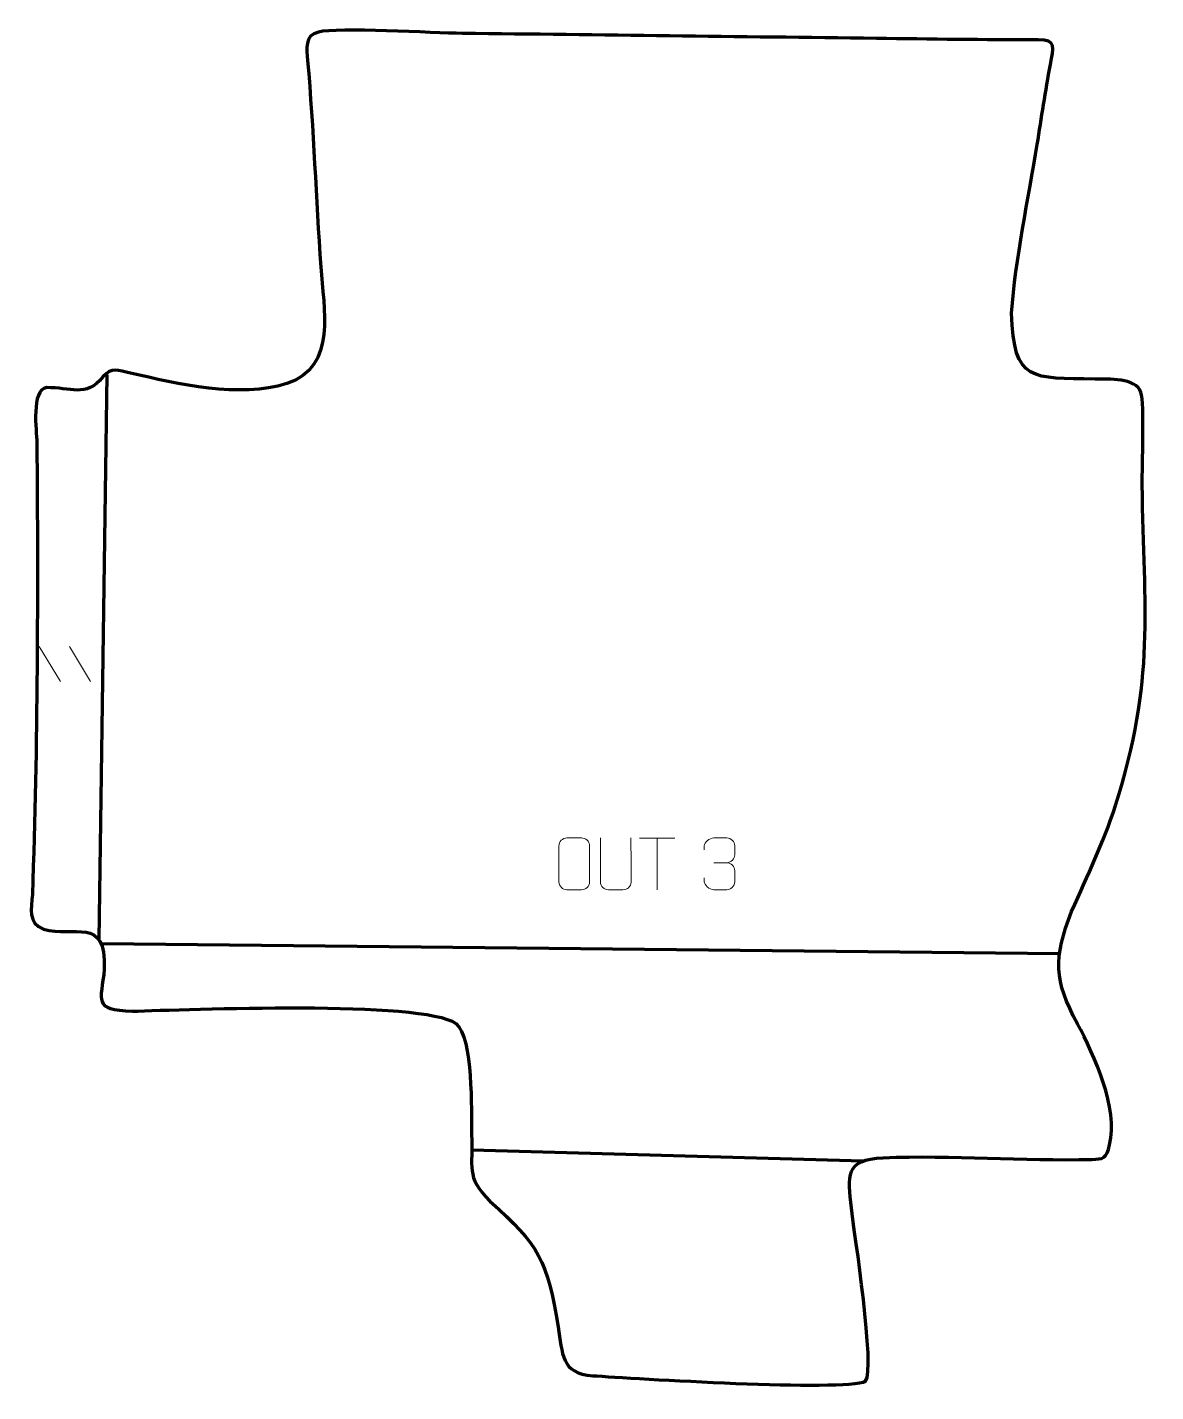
# Model space of a CAD drawing. Header units: millimetres. Extents: x -597 to -53, y -45 to 613.
import ezdxf

# ---------------------------------------------------------------- set-up
doc = ezdxf.new("R2010")
doc.units = ezdxf.units.MM
doc.header["$MEASUREMENT"] = 0
doc.layers.add('layer 2', color=7, linetype='Continuous')
doc.layers.add('layer 3', color=7, linetype='Continuous')

msp = doc.modelspace()

# ---------------------------------------------------------------- linework, layer by layer
at = {"layer": 'layer 2', "color": 142, "lineweight": 158}
for points in [[(-558.4814, 445.232), (-558.4814, 445.232), (-562.4209, 173.0526), (-562.4209, 173.0526)], [(-560.8533, 171.0644), (-560.8533, 171.0644), (-99.0892, 166.2524), (-99.0892, 166.2524)], [(-382.4885, 71.5749), (-382.4885, 71.5749), (-193.7332, 66.2296), (-193.7332, 66.2296)]]:
    msp.add_open_spline(points, degree=3, dxfattribs=at)
at = {"layer": 'layer 3', "color": 242, "lineweight": 158}
msp.add_open_spline([(-109.8625, 556.2229), (-113.9986, 530.3241), (-120.4422, 500.7593), (-122.189, 474.956), (-122.189, 474.956), (-121.3031, 441.2617), (-112.1925, 443.7105), (-81.9225, 443.1228), (-81.9225, 443.1228), (-75.6011, 443.0001), (-62.3464, 443.9547), (-59.8484, 436.72), (-59.8484, 436.72), (-58.0697, 431.5688), (-59.2706, 400.7028), (-59.2642, 392.3902), (-59.2642, 392.3902), (-58.3007, 330.8964), (-52.7229, 298.9416), (-72.1488, 237.5466), (-72.1488, 237.5466), (-78.3166, 218.6399), (-85.343, 204.4306), (-93.2815, 186.5541), (-93.2815, 186.5541), (-102.0929, 163.634), (-101.7862, 153.4245), (-90.4909, 132.4247), (-90.4909, 132.4247), (-82.2071, 116.8561), (-70.7067, 91.9049), (-74.9436, 73.9869), (-74.9436, 73.9869), (-76.5301, 67.2774), (-78.124, 67.1473), (-83.4262, 67.0028), (-83.4262, 67.0028), (-117.0376, 66.1578), (-150.6331, 69.218), (-184.1997, 67.8026), (-184.1997, 67.8026), (-202.718, 67.0218), (-201.0033, 59.0767), (-199.4992, 43.4411), (-199.4992, 43.4411), (-198.0042, 32.057), (-187.8333, -34.5888), (-192.5976, -39.8656), (-192.5976, -39.8656), (-203.2248, -44.9799), (-305.0336, -38.4949), (-324.2086, -37.2654), (-324.2086, -37.2654), (-339.5737, -36.2802), (-338.7816, -26.6283), (-340.8771, -13.7058), (-340.8771, -13.7058), (-346.0094, 17.9439), (-349.9541, 25.7732), (-373.7746, 46.8935), (-373.7746, 46.8935), (-385.7973, 58.9029), (-381.7432, 63.2895), (-382.5952, 79.0133), (-382.5952, 79.0133), (-382.8888, 90.3785), (-381.7201, 125.4147), (-390.175, 132.5388), (-390.175, 132.5388), (-406.3667, 143.9424), (-520.6714, 139.1742), (-546.1641, 138.4349), (-546.1641, 138.4349), (-565.5887, 139.2851), (-561.2694, 143.0339), (-559.7082, 158.851), (-559.7082, 158.851), (-558.7041, 184.6734), (-574.4004, 173.6877), (-589.0189, 177.9846), (-589.0189, 177.9846), (-596.8642, 180.9903), (-594.7156, 187.5967), (-594.4213, 194.7121), (-594.4213, 194.7121), (-591.8397, 267.1659), (-591.6772, 340.2001), (-592.2301, 412.704), (-592.2301, 412.704), (-592.4598, 417.9831), (-595.056, 438.1692), (-587.5821, 438.9986), (-587.5821, 438.9986), (-576.0764, 439.2072), (-568.6477, 433.9561), (-560.3804, 444.1533), (-560.3804, 444.1533), (-556.3182, 449.1638), (-553.2328, 447.3663), (-547.0493, 445.9777), (-547.0493, 445.9777), (-524.6107, 440.7825), (-494.1681, 433.7723), (-471.7018, 440.9732), (-471.7018, 440.9732), (-447.2283, 448.8174), (-454.0124, 477.6157), (-455.3592, 497.0751), (-455.3592, 497.0751), (-457.6114, 530.3519), (-458.8124, 563.3378), (-461.6785, 596.6283), (-461.6785, 596.6283), (-462.1805, 602.4605), (-463.2307, 608.711), (-456.5072, 610.3791), (-456.5072, 610.3791), (-447.1463, 612.7015), (-401.4761, 609.9442), (-386.919, 609.7666), (-386.919, 609.7666), (-320.4172, 608.9559), (-253.9152, 608.1448), (-187.4134, 607.3341), (-187.4134, 607.3341), (-161.3878, 607.0167), (-135.4156, 606.548), (-109.3895, 606.6805), (-109.3895, 606.6805), (-100.4549, 606.7259), (-101.9907, 603.0162), (-103.5077, 594.8376), (-103.5077, 594.8376), (-105.8868, 582.011), (-107.8166, 569.1061), (-109.8625, 556.2229)], degree=3, knots=[0, 0, 0, 0, 0.02857143, 0.02857143, 0.02857143, 0.02857143, 0.05714286, 0.05714286, 0.05714286, 0.05714286, 0.08571429, 0.08571429, 0.08571429, 0.08571429, 0.11428571, 0.11428571, 0.11428571, 0.11428571, 0.14285714, 0.14285714, 0.14285714, 0.14285714, 0.17142857, 0.17142857, 0.17142857, 0.17142857, 0.2, 0.2, 0.2, 0.2, 0.22857143, 0.22857143, 0.22857143, 0.22857143, 0.25714286, 0.25714286, 0.25714286, 0.25714286, 0.28571429, 0.28571429, 0.28571429, 0.28571429, 0.31428571, 0.31428571, 0.31428571, 0.31428571, 0.34285714, 0.34285714, 0.34285714, 0.34285714, 0.37142857, 0.37142857, 0.37142857, 0.37142857, 0.4, 0.4, 0.4, 0.4, 0.42857143, 0.42857143, 0.42857143, 0.42857143, 0.45714286, 0.45714286, 0.45714286, 0.45714286, 0.48571429, 0.48571429, 0.48571429, 0.48571429, 0.51428571, 0.51428571, 0.51428571, 0.51428571, 0.54285714, 0.54285714, 0.54285714, 0.54285714, 0.57142857, 0.57142857, 0.57142857, 0.57142857, 0.6, 0.6, 0.6, 0.6, 0.62857143, 0.62857143, 0.62857143, 0.62857143, 0.65714286, 0.65714286, 0.65714286, 0.65714286, 0.68571429, 0.68571429, 0.68571429, 0.68571429, 0.71428571, 0.71428571, 0.71428571, 0.71428571, 0.74285714, 0.74285714, 0.74285714, 0.74285714, 0.77142857, 0.77142857, 0.77142857, 0.77142857, 0.8, 0.8, 0.8, 0.8, 0.82857143, 0.82857143, 0.82857143, 0.82857143, 0.85714286, 0.85714286, 0.85714286, 0.85714286, 0.88571429, 0.88571429, 0.88571429, 0.88571429, 0.91428571, 0.91428571, 0.91428571, 0.91428571, 0.94285714, 0.94285714, 0.94285714, 0.94285714, 1, 1, 1, 1], dxfattribs=at)
at = {"layer": 'layer 3', "color": 250, "lineweight": 9}
for points in [[(-591.0712, 314.1861), (-591.0712, 314.1861), (-580.9219, 297.3223), (-580.9219, 297.3223)], [(-576.5175, 314.1861), (-576.5175, 314.1861), (-566.3683, 297.3223), (-566.3683, 297.3223)], [(-301.5948, 221.8991), (-301.5948, 221.8991), (-284.6076, 221.8991), (-284.6076, 221.8991)], [(-293.101, 196.9691), (-293.101, 196.9691), (-293.101, 221.9226), (-293.101, 221.9226)], [(-265.7561, 209.9931), (-265.7561, 209.9931), (-259.5597, 209.9931), (-259.5597, 209.9931)]]:
    msp.add_open_spline(points, degree=3, dxfattribs=at)
for points, knots in [([(-336.6208, 221.9223), (-334.2951, 221.9223), (-331.969, 221.9223), (-329.6429, 221.9223), (-329.6429, 221.9223), (-327.6963, 221.9579), (-325.7049, 220.4663), (-325.6782, 218.0287), (-325.6782, 218.0287), (-325.6786, 212.2818), (-325.6786, 206.5345), (-325.6782, 200.7868), (-325.6782, 200.7868), (-325.818, 198.4634), (-327.4952, 196.9838), (-329.6429, 196.973), (-329.6429, 196.973), (-331.9748, 196.9734), (-334.3067, 196.9734), (-336.6382, 196.973), (-336.6382, 196.973), (-338.5632, 196.8676), (-340.5353, 198.7521), (-340.5241, 200.7694), (-340.5241, 200.7694), (-340.5238, 206.5395), (-340.5238, 212.3092), (-340.5241, 218.0785), (-340.5241, 218.0785), (-340.5199, 220.2166), (-338.7732, 221.9358), (-336.6208, 221.9223)], [0, 0, 0, 0, 0.11111111, 0.11111111, 0.11111111, 0.11111111, 0.22222222, 0.22222222, 0.22222222, 0.22222222, 0.33333333, 0.33333333, 0.33333333, 0.33333333, 0.44444444, 0.44444444, 0.44444444, 0.44444444, 0.55555556, 0.55555556, 0.55555556, 0.55555556, 0.66666667, 0.66666667, 0.66666667, 0.66666667, 0.77777778, 0.77777778, 0.77777778, 0.77777778, 1, 1, 1, 1]), ([(-305.774, 221.9268), (-305.7744, 216.3873), (-305.6786, 206.1855), (-305.6782, 200.6451), (-305.6782, 200.6451), (-305.818, 198.4056), (-307.4952, 196.9794), (-309.6429, 196.9689), (-309.6429, 196.9689), (-311.9748, 196.9693), (-314.3067, 196.9693), (-316.6382, 196.9689), (-316.6382, 196.9689), (-318.5632, 196.8674), (-320.5353, 198.6839), (-320.5241, 200.6284), (-320.5241, 200.6284), (-320.5238, 206.1903), (-320.4284, 216.3657), (-320.4288, 221.9268)], [0, 0, 0, 0, 0.16666667, 0.16666667, 0.16666667, 0.16666667, 0.33333333, 0.33333333, 0.33333333, 0.33333333, 0.5, 0.5, 0.5, 0.5, 0.66666667, 0.66666667, 0.66666667, 0.66666667, 1, 1, 1, 1]), ([(-270.4658, 216.2383), (-270.4658, 216.2383), (-270.4658, 218.0955), (-270.4658, 218.0955), (-270.4658, 218.0955), (-270.4801, 219.8374), (-267.8156, 221.9555), (-265.7565, 221.9328), (-265.7565, 221.9328), (-263.6924, 221.9328), (-261.6284, 221.9328), (-259.5647, 221.9328), (-259.5647, 221.9328), (-257.3702, 221.9416), (-255.7719, 220.0948), (-255.7275, 218.1827), (-255.7275, 218.1827), (-255.7279, 216.7476), (-255.7279, 215.3125), (-255.7275, 213.877), (-255.7275, 213.877), (-255.7761, 212.2235), (-257.3787, 209.9935), (-259.577, 210.0035), (-259.577, 210.0035), (-257.3733, 209.9923), (-255.7653, 208.1891), (-255.7113, 206.1296), (-255.7113, 206.1296), (-255.7117, 204.3449), (-255.7117, 202.5602), (-255.7113, 200.7751), (-255.7113, 200.7751), (-255.7012, 198.7137), (-257.7561, 196.9506), (-259.577, 196.9587), (-259.577, 196.9587), (-261.6423, 196.959), (-263.7075, 196.959), (-265.7731, 196.9587), (-265.7731, 196.9587), (-267.9417, 196.9702), (-270.4727, 199.3704), (-270.4913, 200.8322), (-270.4913, 200.8322), (-270.4913, 200.8322), (-270.4913, 202.7408), (-270.4913, 202.7408)], [0, 0, 0, 0, 0.07692308, 0.07692308, 0.07692308, 0.07692308, 0.15384615, 0.15384615, 0.15384615, 0.15384615, 0.23076923, 0.23076923, 0.23076923, 0.23076923, 0.30769231, 0.30769231, 0.30769231, 0.30769231, 0.38461538, 0.38461538, 0.38461538, 0.38461538, 0.46153846, 0.46153846, 0.46153846, 0.46153846, 0.53846154, 0.53846154, 0.53846154, 0.53846154, 0.61538462, 0.61538462, 0.61538462, 0.61538462, 0.69230769, 0.69230769, 0.69230769, 0.69230769, 0.76923077, 0.76923077, 0.76923077, 0.76923077, 0.84615385, 0.84615385, 0.84615385, 0.84615385, 1, 1, 1, 1])]:
    msp.add_open_spline(points, degree=3, knots=knots, dxfattribs=at)

doc.saveas('drawing.dxf')
